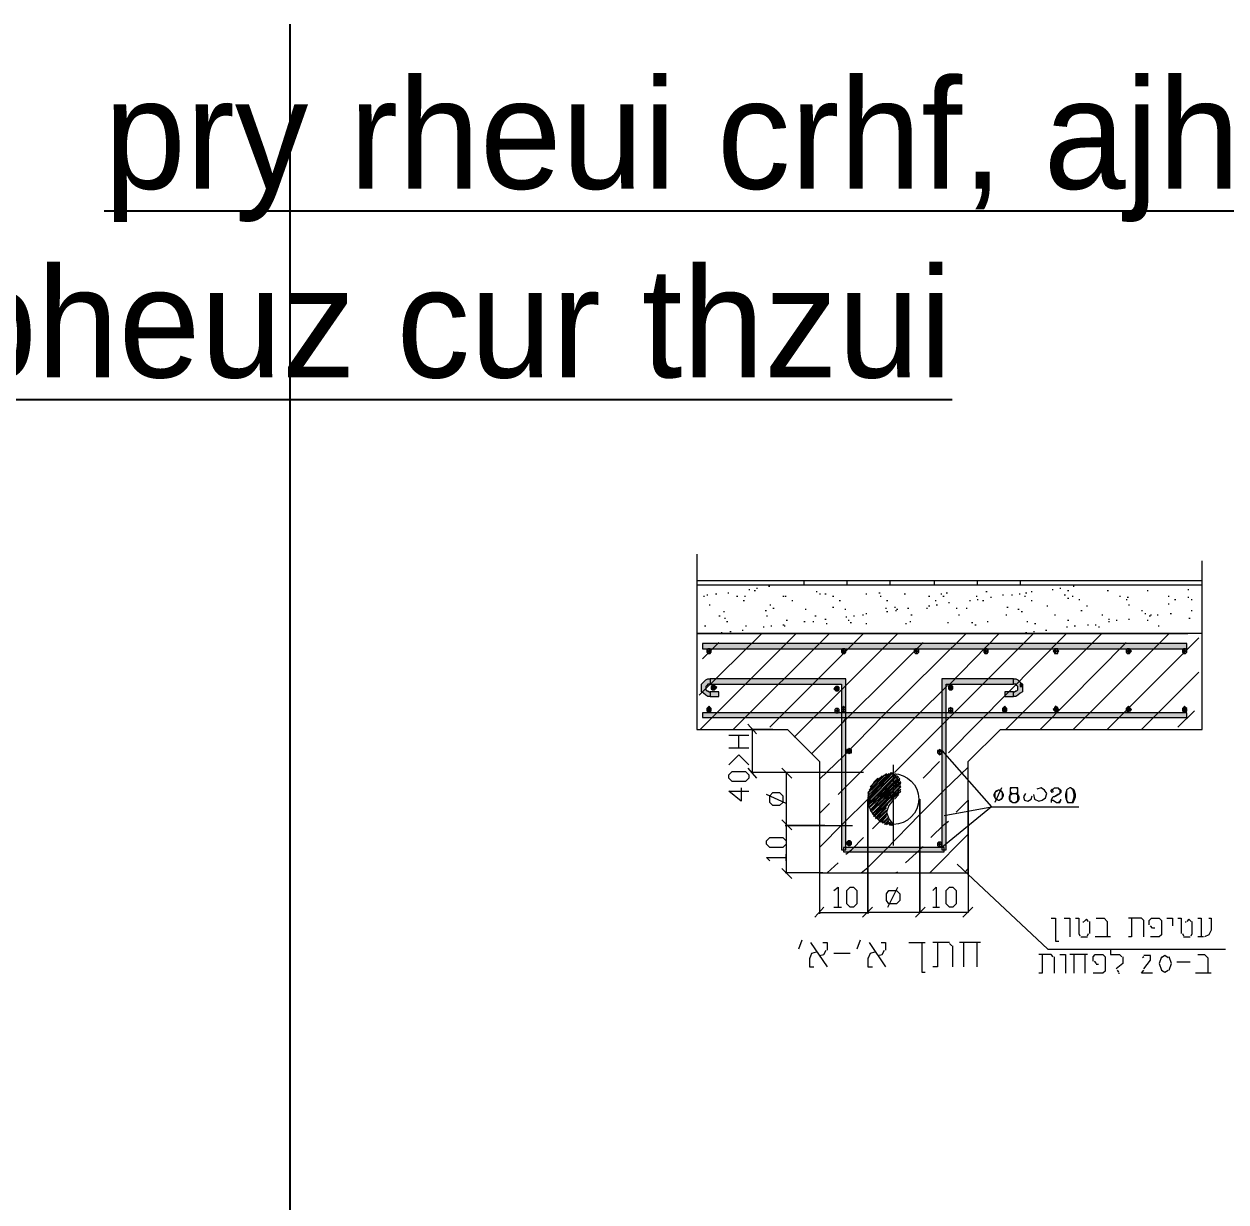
# Model space of a CAD drawing. Header units: centimetres. Extents: x -13594 to 4017, y -3206 to 1780.
# Drawn here: x -6127 to -4783, y 462 to 1780 of the extents above; entities that cross this region are included whole.
import ezdxf

# ---------------------------------------------------------------- set-up
doc = ezdxf.new("R2010")
doc.units = ezdxf.units.CM
doc.styles.add('MIRYM', font='MIRYM', dxfattribs={"height": 25})

msp = doc.modelspace()

# ---------------------------------------------------------------- hatches: boundary and pattern name
at = {"linetype": 'Continuous', "lineweight": 5}
for points in [[(-5368.2, 1087), (-5368.2, 1080.8), (-5362, 1080.8), (-5363.3, 1079.6), (-5363.3, 1077.1), (-5362, 1075.9), (-5359.6, 1075.9), (-5358.3, 1077.1), (-5358.3, 1079.6), (-5359.6, 1080.8), (-5211.5, 1080.8), (-5212.8, 1079.6), (-5212.8, 1077.1), (-5211.5, 1075.9), (-5209.1, 1075.9), (-5207.8, 1077.1), (-5207.8, 1079.6), (-5209.1, 1080.8), (-5130.1, 1080.8), (-5131.4, 1079.6), (-5131.4, 1077.1), (-5130.1, 1075.9), (-5127.7, 1075.9), (-5126.4, 1077.1), (-5126.4, 1079.6), (-5127.7, 1080.8), (-5052.4, 1080.8), (-5053.6, 1079.6), (-5053.6, 1077.1), (-5052.4, 1075.9), (-5049.9, 1075.9), (-5048.7, 1077.1), (-5048.7, 1079.6), (-5049.9, 1080.8), (-4974.7, 1080.8), (-4974.7, 1079.6), (-4975.9, 1078.3), (-4974.7, 1077.1), (-4974.7, 1075.9), (-4971, 1075.9), (-4971, 1077.1), (-4969.7, 1078.3), (-4971, 1079.6), (-4971, 1080.8), (-4893.3, 1080.8), (-4894.5, 1079.6), (-4894.5, 1077.1), (-4893.3, 1075.9), (-4890.8, 1075.9), (-4888.3, 1078.3), (-4890.8, 1080.8), (-4830.3, 1080.8), (-4831.6, 1079.6), (-4831.6, 1077.1), (-4830.3, 1075.9), (-4827.9, 1075.9), (-4826.6, 1077.1), (-4826.6, 1079.6), (-4827.9, 1080.8), (-4826.6, 1080.8), (-4826.6, 1087)], [(-5212.8, 1041.3), (-5212.8, 856.3), (-5207.8, 856.3), (-5207.8, 1047.5), (-5362, 1047.5), (-5364.5, 1046.3), (-5367, 1043.8), (-5369.4, 1041.3), (-5369.4, 1032.7), (-5367, 1031.5), (-5364.5, 1029), (-5362, 1027.8), (-5349.7, 1027.8), (-5349.7, 1032.7), (-5360.8, 1032.7), (-5362, 1033.9), (-5363.3, 1033.9), (-5364.5, 1035.2), (-5364.5, 1038.9), (-5363.3, 1040.1), (-5362, 1041.3)], [(-5352.2, 1037.6), (-5354.6, 1040.1), (-5357.1, 1040.1), (-5358.3, 1038.9), (-5358.3, 1036.4), (-5357.1, 1035.2), (-5354.6, 1035.2)], [(-5215.2, 1035.2), (-5215.2, 1037.6), (-5216.5, 1038.9), (-5218.9, 1038.9), (-5221.4, 1036.4), (-5218.9, 1033.9), (-5216.5, 1033.9)], [(-5015.4, 1038.9), (-5015.4, 1035.2), (-5016.6, 1033.9), (-5017.9, 1033.9), (-5019.1, 1032.7), (-5030.2, 1032.7), (-5030.2, 1027.8), (-5017.9, 1027.8), (-5015.4, 1029), (-5012.9, 1031.5), (-5010.5, 1032.7), (-5010.5, 1041.3), (-5015.4, 1046.3), (-5017.9, 1047.5), (-5100.5, 1047.5), (-5100.5, 967.3), (-5101.7, 967.3), (-5103, 968.5), (-5104.2, 967.3), (-5105.4, 967.3), (-5105.4, 964.8), (-5103, 962.4), (-5101.7, 963.6), (-5100.5, 964.8), (-5100.5, 863.7), (-5101.7, 864.9), (-5104.2, 864.9), (-5105.4, 863.7), (-5105.4, 861.2), (-5104.2, 860), (-5101.7, 860), (-5100.5, 861.2), (-5100.5, 856.3), (-5095.6, 856.3), (-5095.6, 1041.3), (-5017.9, 1041.3), (-5016.6, 1040.1)], [(-5088.2, 1036.4), (-5088.2, 1038.9), (-5089.4, 1040.1), (-5091.9, 1040.1), (-5093.1, 1038.9), (-5093.1, 1036.4), (-5091.9, 1035.2), (-5089.4, 1035.2)], [(-5368.2, 1009.3), (-5368.2, 1004.3), (-4826.6, 1004.3), (-4826.6, 1009.3), (-5089.4, 1009.3), (-5088.2, 1010.5), (-5088.2, 1014.2), (-5089.4, 1014.2), (-5090.6, 1015.4), (-5091.9, 1014.2), (-5093.1, 1014.2), (-5093.1, 1010.5), (-5091.9, 1009.3), (-5216.5, 1009.3), (-5215.2, 1010.5), (-5215.2, 1013), (-5216.5, 1014.2), (-5218.9, 1014.2), (-5220.2, 1013), (-5220.2, 1010.5), (-5218.9, 1009.3)], [(-5358.3, 1011.7), (-5358.3, 1014.2), (-5360.8, 1016.7), (-5363.3, 1014.2), (-5363.3, 1011.7), (-5362, 1010.5), (-5359.6, 1010.5)], [(-5027.7, 1011.7), (-5027.7, 1014.2), (-5030.2, 1016.7), (-5032.7, 1014.2), (-5032.7, 1011.7), (-5031.4, 1010.5), (-5029, 1010.5)], [(-4969.7, 1013), (-4971, 1014.2), (-4971, 1015.4), (-4973.4, 1016.7), (-4974.7, 1015.4), (-4974.7, 1014.2), (-4975.9, 1013), (-4973.4, 1010.5), (-4971, 1011.7)], [(-4888.3, 1013), (-4892, 1016.7), (-4893.3, 1015.4), (-4894.5, 1014.2), (-4894.5, 1011.7), (-4893.3, 1011.7), (-4892, 1010.5), (-4890.8, 1011.7), (-4889.6, 1011.7)], [(-4826.6, 1011.7), (-4826.6, 1014.2), (-4829.1, 1016.7), (-4831.6, 1014.2), (-4831.6, 1011.7), (-4830.3, 1010.5), (-4827.9, 1010.5)], [(-5201.7, 964.8), (-5201.7, 968.5), (-5202.9, 968.5), (-5204.1, 969.8), (-5205.4, 968.5), (-5206.6, 968.5), (-5206.6, 964.8), (-5205.4, 964.8), (-5204.1, 963.6), (-5202.9, 964.8)], [(-5201.7, 862.5), (-5201.7, 864.9), (-5202.9, 866.2), (-5205.4, 866.2), (-5206.6, 864.9), (-5206.6, 862.5), (-5205.4, 861.2), (-5202.9, 861.2)], [(-5210.3, 858.8), (-5210.3, 853.8), (-5098, 853.8), (-5098, 858.8)]]:
    msp.add_hatch(color=7, dxfattribs=at).paths.add_polyline_path(points)

# ---------------------------------------------------------------- linework, layer by layer
msp.add_lwpolyline([(-5829.5, 1779.7), (-5829.5, -3205.5)])
at = {"color": 7, "linetype": 'Continuous', "lineweight": 5}
for points in [[(-5374.4, 1186.9), (-5374.4, 1098.1), (-5374.4, 990.8), (-5273.2, 990.8), (-5237.4, 955), (-5237.4, 830.4), (-5070.9, 830.4), (-5070.9, 915.5)], [(-5070.9, 830.4), (-5070.9, 955), (-5035.1, 990.8), (-4809.4, 990.8), (-4809.4, 1179.5)], [(-5374.4, 1157.3), (-4809.4, 1157.3)], [(-5254.7, 1157.3), (-5254.7, 1152.4)], [(-5206.6, 1157.3), (-5206.6, 1152.4)], [(-5158.5, 1157.3), (-5158.5, 1152.4)], [(-5109.1, 1157.3), (-5109.1, 1152.4)], [(-5061, 1157.3), (-5061, 1152.4)], [(-5012.9, 1157.3), (-5012.9, 1152.4)], [(-5374.4, 1152.4), (-4809.4, 1152.4)], [(-5353.4, 1142.5), (-5352.2, 1142.5)], [(-5339.8, 1143.7), (-5338.6, 1143.7)], [(-5316.4, 1147.4), (-5315.2, 1147.4)], [(-5310.2, 1146.2), (-5309, 1146.2)], [(-5307.8, 1148.7), (-5306.5, 1148.7)], [(-5294.2, 1151.1), (-5293, 1151.1)], [(-5241.1, 1145), (-5239.9, 1145)], [(-5237.4, 1142.5), (-5236.2, 1142.5)], [(-5231.3, 1142.5), (-5230, 1142.5)], [(-5185.6, 1142.5), (-5184.4, 1142.5)], [(-5170.8, 1143.7), (-5169.6, 1143.7)], [(-5142.5, 1142.5), (-5141.2, 1142.5)], [(-5101.7, 1142.5), (-5100.5, 1142.5)], [(-5095.6, 1143.7), (-5094.3, 1143.7)], [(-5051.2, 1145), (-5049.9, 1145)], [(-5014.2, 1142.5), (-5012.9, 1142.5)], [(-5006.8, 1143.7), (-5005.5, 1143.7)], [(-5000.6, 1145), (-4999.4, 1145)], [(-4977.1, 1147.4), (-4975.9, 1147.4)], [(-4968.5, 1148.7), (-4967.3, 1148.7)], [(-4959.9, 1146.2), (-4958.6, 1146.2)], [(-4953.7, 1151.1), (-4952.5, 1151.1)], [(-4915.5, 1146.2), (-4914.2, 1146.2)], [(-4871.1, 1146.2), (-4869.8, 1146.2)], [(-4825.4, 1147.4), (-4824.2, 1147.4)], [(-5367, 1140), (-5365.7, 1140)], [(-5363.3, 1141.3), (-5362, 1141.3)], [(-5360.8, 1130.2), (-5359.6, 1130.2)], [(-5330, 1140), (-5328.7, 1140)], [(-5322.6, 1135.1), (-5321.3, 1135.1)], [(-5321.3, 1140), (-5320.1, 1140)], [(-5293, 1130.2), (-5291.7, 1130.2)], [(-5278.2, 1140), (-5276.9, 1140)], [(-5275.7, 1140), (-5274.5, 1140)], [(-5268.3, 1135.1), (-5267.1, 1135.1)], [(-5222.6, 1140), (-5221.4, 1140)], [(-5215.2, 1135.1), (-5214, 1135.1)], [(-5169.6, 1140), (-5168.4, 1140)], [(-5162.2, 1135.1), (-5161, 1135.1)], [(-5115.3, 1140), (-5114.1, 1140)], [(-5115.3, 1128.9), (-5114.1, 1128.9)], [(-5107.9, 1135.1), (-5106.7, 1135.1)], [(-5106.7, 1130.2), (-5105.4, 1130.2)], [(-5099.3, 1140), (-5098, 1140)], [(-5093.1, 1132.6), (-5091.9, 1132.6)], [(-5069.7, 1135.1), (-5068.4, 1135.1)], [(-5062.3, 1140), (-5061, 1140)], [(-5061, 1136.3), (-5059.8, 1136.3)], [(-5054.9, 1135.1), (-5053.6, 1135.1)], [(-5046.2, 1138.8), (-5045, 1138.8)], [(-5032.7, 1141.3), (-5031.4, 1141.3)], [(-5022.8, 1141.3), (-5021.6, 1141.3)], [(-5008, 1140), (-5006.8, 1140)], [(-5000.6, 1135.1), (-4999.4, 1135.1)], [(-4983.3, 1128.9), (-4982.1, 1128.9)], [(-4963.6, 1141.3), (-4962.3, 1141.3)], [(-4959.9, 1137.6), (-4958.6, 1137.6)], [(-4954.9, 1140), (-4953.7, 1140)], [(-4947.5, 1136.3), (-4946.3, 1136.3)], [(-4938.9, 1128.9), (-4937.7, 1128.9)], [(-4901.9, 1140), (-4900.7, 1140)], [(-4894.5, 1136.3), (-4893.3, 1136.3)], [(-4893.3, 1138.8), (-4892, 1138.8)], [(-4892, 1130.2), (-4890.8, 1130.2)], [(-4847.6, 1140), (-4846.4, 1140)], [(-4847.6, 1131.4), (-4846.4, 1131.4)], [(-4840.2, 1136.3), (-4839, 1136.3)], [(-4825.4, 1138.8), (-4824.2, 1138.8)], [(-4821.7, 1136.3), (-4820.5, 1136.3)], [(-5349.7, 1117.8), (-5348.5, 1117.8)], [(-5344.8, 1122.8), (-5343.5, 1122.8)], [(-5297.9, 1124), (-5296.7, 1124)], [(-5296.7, 1117.8), (-5295.4, 1117.8)], [(-5289.3, 1126.5), (-5288, 1126.5)], [(-5253.5, 1125.2), (-5252.2, 1125.2)], [(-5242.4, 1117.8), (-5241.1, 1117.8)], [(-5222.6, 1127.7), (-5221.4, 1127.7)], [(-5209.1, 1125.2), (-5207.8, 1125.2)], [(-5207.8, 1116.6), (-5206.6, 1116.6)], [(-5199.2, 1117.8), (-5198, 1117.8)], [(-5189.3, 1119.1), (-5188.1, 1119.1)], [(-5185.6, 1120.3), (-5184.4, 1120.3)], [(-5163.4, 1126.5), (-5162.2, 1126.5)], [(-5162.2, 1122.8), (-5161, 1122.8)], [(-5153.6, 1127.7), (-5152.3, 1127.7)], [(-5152.3, 1124), (-5151.1, 1124)], [(-5151.1, 1125.2), (-5149.9, 1125.2)], [(-5138.8, 1126.5), (-5137.5, 1126.5)], [(-5135.1, 1119.1), (-5133.8, 1119.1)], [(-5117.8, 1126.5), (-5116.5, 1126.5)], [(-5084.5, 1126.5), (-5083.2, 1126.5)], [(-5082, 1119.1), (-5080.8, 1119.1)], [(-5073.4, 1126.5), (-5072.1, 1126.5)], [(-5029, 1119.1), (-5027.7, 1119.1)], [(-5027.7, 1127.7), (-5026.5, 1127.7)], [(-5015.4, 1125.2), (-5014.2, 1125.2)], [(-5011.7, 1122.8), (-5010.5, 1122.8)], [(-4974.7, 1119.1), (-4973.4, 1119.1)], [(-4945.1, 1124), (-4943.8, 1124)], [(-4921.6, 1119.1), (-4920.4, 1119.1)], [(-4877.2, 1124), (-4876, 1124)], [(-4873.5, 1120.3), (-4872.3, 1120.3)], [(-4868.6, 1117.8), (-4867.4, 1117.8)], [(-4867.4, 1119.1), (-4866.1, 1119.1)], [(-4859.9, 1119.1), (-4858.7, 1119.1)], [(-4845.1, 1120.3), (-4843.9, 1120.3)], [(-4821.7, 1124), (-4820.5, 1124)], [(-5365.7, 1106.7), (-5364.5, 1106.7)], [(-5343.5, 1115.4), (-5342.3, 1115.4)], [(-5341.1, 1111.6), (-5339.8, 1111.6)], [(-5320.1, 1106.7), (-5318.9, 1106.7)], [(-5300.4, 1105.5), (-5299.1, 1105.5)], [(-5291.7, 1106.7), (-5290.5, 1106.7)], [(-5278.2, 1107.9), (-5276.9, 1107.9)], [(-5276.9, 1106.7), (-5275.7, 1106.7)], [(-5274.5, 1112.9), (-5273.2, 1112.9)], [(-5254.7, 1111.6), (-5253.5, 1111.6)], [(-5244.8, 1111.6), (-5243.6, 1111.6)], [(-5231.3, 1114.1), (-5230, 1114.1)], [(-5230, 1109.2), (-5228.8, 1109.2)], [(-5205.4, 1112.9), (-5204.1, 1112.9)], [(-5202.9, 1110.4), (-5201.7, 1110.4)], [(-5185.6, 1109.2), (-5184.4, 1109.2)], [(-5141.2, 1109.2), (-5140, 1109.2)], [(-5136.3, 1111.6), (-5135.1, 1111.6)], [(-5094.3, 1110.4), (-5093.1, 1110.4)], [(-5067.2, 1110.4), (-5066, 1110.4)], [(-5063.5, 1107.9), (-5062.3, 1107.9)], [(-5049.9, 1111.6), (-5048.7, 1111.6)], [(-5005.5, 1111.6), (-5004.3, 1111.6)], [(-4996.9, 1109.2), (-4995.6, 1109.2)], [(-4961.1, 1105.5), (-4959.9, 1105.5)], [(-4959.9, 1112.9), (-4958.6, 1112.9)], [(-4952.5, 1106.7), (-4951.2, 1106.7)], [(-4937.7, 1107.9), (-4936.4, 1107.9)], [(-4929, 1107.9), (-4927.8, 1107.9)], [(-4925.3, 1105.5), (-4924.1, 1105.5)], [(-4914.2, 1114.1), (-4913, 1114.1)], [(-4914.2, 1111.6), (-4913, 1111.6)], [(-4905.6, 1112.9), (-4904.4, 1112.9)], [(-4892, 1114.1), (-4890.8, 1114.1)], [(-4871.1, 1112.9), (-4869.8, 1112.9)], [(-4858.7, 1106.7), (-4857.5, 1106.7)], [(-4824.2, 1115.4), (-4822.9, 1115.4)], [(-4809.4, 1098.1), (-5374.4, 1098.1), (-4825.4, 1098.1)], [(-5371.9, 1029), (-5301.6, 1098.1)], [(-5370.7, 990.8), (-5263.4, 1098.1)], [(-5347.2, 1099.3), (-5346, 1099.3)], [(-5339.8, 1098.1), (-5338.6, 1098.1)], [(-5337.4, 1100.5), (-5336.1, 1100.5)], [(-5333.7, 990.8), (-5226.3, 1098.1)], [(-5323.8, 1101.8), (-5322.6, 1101.8)], [(-5293, 993.2), (-5188.1, 1098.1)], [(-5265.8, 982.1), (-5149.9, 1098.1)], [(-5237.4, 935.2), (-5210.3, 961.1), (-5165.9, 1006.8), (-5073.4, 1098.1)], [(-5153.6, 942.6), (-5098, 998.2), (-4998.1, 1098.1)], [(-5112.8, 1098.1), (-5111.6, 1098.1)], [(-5093.1, 1040.1), (-5036.4, 1098.1)], [(-5093.1, 964.8), (-4961.1, 1098.1)], [(-5029, 990.8), (-4921.6, 1098.1)], [(-5006.8, 1099.3), (-5005.5, 1099.3)], [(-4998.1, 1100.5), (-4996.9, 1100.5)], [(-4984.5, 1101.8), (-4983.3, 1101.8)], [(-4953.7, 990.8), (-4846.4, 1098.1)], [(-4915.5, 990.8), (-4813.1, 1093.1)], [(-4884.6, 1098.1), (-4883.4, 1098.1)], [(-5368.2, 1069.7), (-5349.7, 1088.2)], [(-5246.1, 963.6), (-5121.5, 1088.2)], [(-4990.7, 990.8), (-4894.5, 1088.2)], [(-4877.2, 990.8), (-4813.1, 1054.9)], [(-5210.3, 924.1), (-5127.7, 1006.8), (-5094.3, 1040.1)], [(-4836.5, 993.2), (-4818, 1011.7)], [(-5307.8, 985.8), (-5317.6, 996.9)], [(-5210.3, 999.4), (-5207.8, 1003.1)], [(-5338.6, 984.6), (-5316.4, 984.6)], [(-5327.5, 969.8), (-5327.5, 984.6)], [(-5289.3, 990.8), (-5313.9, 990.8)], [(-5312.7, 990.8), (-5312.7, 942.6)], [(-5316.4, 969.8), (-5338.6, 969.8)], [(-5338.6, 951.3), (-5327.5, 962.4), (-5316.4, 951.3)], [(-5121.5, 936.5), (-5103, 955)], [(-5100.5, 967.3), (-5045, 904.4), (-4947.5, 904.4)], [(-5317.6, 947.6), (-5307.8, 936.5)], [(-5188.1, 942.6), (-5313.9, 942.6)], [(-5268.3, 936.5), (-5279.4, 947.6)], [(-5200.4, 942.6), (-5275.7, 942.6)], [(-5274.5, 942.6), (-5274.5, 883.4), (-5274.5, 830.4)], [(-5190.6, 830.4), (-5183.2, 836.5), (-5163.4, 856.3), (-5125.2, 895.8), (-5098, 922.9), (-5070.9, 948.8)], [(-5183.2, 916.7), (-5157.3, 942.6)], [(-5183.2, 914.3), (-5156, 942.6)], [(-5183.2, 913), (-5154.8, 942.6)], [(-5183.2, 920.4), (-5162.2, 941.4)], [(-5183.2, 919.2), (-5159.7, 941.4)], [(-5183.2, 910.6), (-5181.9, 913), (-5154.8, 940.2), (-5152.3, 941.4), (-5154.8, 938.9), (-5180.7, 913), (-5183.2, 909.3)], [(-5154.8, 951.3), (-5154.8, 861.2)], [(-5154.8, 914.3), (-5149.9, 920.4), (-5147.4, 927.8), (-5149.9, 935.2), (-5154.8, 941.4)], [(-5183.2, 908.1), (-5178.2, 913), (-5154.8, 936.5), (-5151.1, 940.2)], [(-5183.2, 906.9), (-5177, 913), (-5154.8, 935.2), (-5149.9, 938.9), (-5154.8, 934), (-5174.5, 913), (-5183.2, 905.6)], [(-5181.9, 922.9), (-5164.7, 940.2)], [(-5181.9, 904.4), (-5173.3, 913), (-5154.8, 931.5), (-5148.6, 937.7)], [(-5181.9, 903.2), (-5170.8, 913), (-5154.8, 930.3), (-5147.4, 936.5)], [(-5180.7, 926.6), (-5167.1, 938.9)], [(-5147.4, 934), (-5154.8, 926.6), (-5168.4, 913), (-5180.7, 900.7), (-5169.6, 913), (-5154.8, 929.1), (-5147.4, 935.2)], [(-5180.7, 899.5), (-5165.9, 913), (-5154.8, 925.4), (-5146.2, 932.8)], [(-5179.5, 898.2), (-5164.7, 913), (-5154.8, 922.9), (-5146.2, 931.5)], [(-5178.2, 897), (-5162.2, 913), (-5154.8, 921.7), (-5146.2, 930.3)], [(-5178.2, 895.8), (-5161, 913), (-5154.8, 919.2), (-5146.2, 927.8)], [(-5177, 931.5), (-5172.1, 936.5)], [(-5325, 925.4), (-5325, 910.6), (-5338.6, 921.7), (-5316.4, 921.7)], [(-5274.5, 908.1), (-5296.7, 918)], [(-5216.5, 918), (-5210.3, 924.1)], [(-5177, 894.5), (-5159.7, 913), (-5154.8, 918), (-5146.2, 926.6)], [(-5177, 893.3), (-5157.3, 913), (-5154.8, 916.7), (-5146.2, 924.1)], [(-5175.8, 893.3), (-5156, 913), (-5154.8, 914.3), (-5146.2, 921.7)], [(-5153.6, 913), (-5148.6, 918)], [(-5037.6, 922.9), (-5040.1, 921.7), (-5041.3, 920.4), (-5042.5, 918), (-5042.5, 916.7), (-5041.3, 914.3), (-5040.1, 913), (-5037.6, 911.8), (-5036.4, 911.8), (-5033.9, 913), (-5032.7, 914.3), (-5031.4, 916.7), (-5031.4, 918), (-5032.7, 920.4), (-5033.9, 921.7), (-5036.4, 922.9), (-5037.6, 922.9), (-5038.8, 921.7), (-5041.3, 920.4), (-5041.3, 918), (-5041.3, 916.7), (-5041.3, 914.3), (-5038.8, 913), (-5037.6, 911.8)], [(-5033.9, 925.4), (-5041.3, 909.3)], [(-5036.4, 911.8), (-5035.1, 913), (-5032.7, 914.3), (-5032.7, 916.7), (-5032.7, 918), (-5032.7, 920.4), (-5035.1, 921.7), (-5036.4, 922.9)], [(-5021.6, 909.3), (-5022.8, 910.6), (-5024, 910.6), (-5024, 913), (-5024, 915.5), (-5024, 918), (-5022.8, 918), (-5021.6, 919.2), (-5024, 918), (-5025.3, 915.5), (-5025.3, 913), (-5024, 910.6), (-5021.6, 909.3), (-5017.9, 909.3), (-5015.4, 910.6), (-5014.2, 913), (-5014.2, 915.5), (-5015.4, 918), (-5017.9, 919.2), (-5016.6, 919.2), (-5015.4, 921.7), (-5015.4, 924.1), (-5016.6, 925.4), (-5017.9, 925.4)], [(-5021.6, 925.4), (-5024, 925.4), (-5024, 924.1), (-5024, 921.7), (-5024, 919.2), (-5021.6, 919.2), (-5017.9, 919.2), (-5015.4, 919.2), (-5015.4, 921.7), (-5015.4, 924.1), (-5015.4, 925.4), (-5017.9, 925.4), (-5021.6, 925.4), (-5022.8, 925.4), (-5024, 924.1), (-5024, 921.7), (-5022.8, 919.2), (-5021.6, 919.2)], [(-5017.9, 909.3), (-5016.6, 910.6), (-5015.4, 910.6), (-5015.4, 913), (-5015.4, 915.5), (-5015.4, 918), (-5016.6, 918), (-5017.9, 919.2)], [(-5006.8, 919.2), (-5009.2, 915.5), (-5008, 911.8), (-5004.3, 910.6), (-5000.6, 913), (-4999.4, 916.7)], [(-4998.1, 918), (-4996.9, 913), (-4991.9, 910.6), (-4988.2, 911.8), (-4984.5, 914.3), (-4983.3, 919.2), (-4985.8, 922.9), (-4989.5, 925.4), (-4994.4, 924.1)], [(-4977.1, 922.9), (-4975.9, 921.7), (-4977.1, 920.4), (-4978.4, 921.7), (-4978.4, 922.9), (-4977.1, 924.1), (-4975.9, 924.1), (-4974.7, 925.4), (-4971, 925.4), (-4968.5, 924.1), (-4967.3, 922.9), (-4967.3, 920.4), (-4968.5, 919.2), (-4969.7, 918), (-4974.7, 915.5), (-4975.9, 915.5), (-4977.1, 914.3), (-4978.4, 911.8), (-4978.4, 909.3)], [(-4971, 925.4), (-4969.7, 924.1), (-4968.5, 924.1), (-4968.5, 922.9), (-4968.5, 920.4), (-4968.5, 919.2), (-4971, 918), (-4974.7, 915.5)], [(-4957.4, 925.4), (-4959.9, 924.1), (-4961.1, 922.9), (-4962.3, 918), (-4962.3, 915.5), (-4961.1, 911.8), (-4959.9, 909.3), (-4957.4, 909.3), (-4956.2, 909.3), (-4953.7, 909.3), (-4952.5, 911.8), (-4951.2, 915.5), (-4951.2, 918), (-4952.5, 922.9), (-4953.7, 924.1), (-4956.2, 925.4), (-4957.4, 925.4), (-4959.9, 924.1), (-4961.1, 922.9), (-4961.1, 918), (-4961.1, 915.5), (-4961.1, 911.8), (-4959.9, 910.6), (-4959.9, 909.3), (-4957.4, 909.3)], [(-4956.2, 909.3), (-4954.9, 909.3), (-4953.7, 910.6), (-4953.7, 911.8), (-4952.5, 915.5), (-4952.5, 918), (-4953.7, 922.9), (-4953.7, 924.1), (-4954.9, 924.1), (-4956.2, 925.4)], [(-5237.4, 858.8), (-5210.3, 885.9), (-5183.2, 913), (-5181.9, 913)], [(-5237.4, 786), (-5183.2, 786), (-5183.2, 911.8), (-5183.2, 784.7)], [(-5237.4, 911.8), (-5237.4, 784.7)], [(-5237.4, 897), (-5226.3, 908.1)], [(-5183.2, 913), (-5183.2, 789.7)], [(-5084.5, 898.2), (-5070.9, 911.8), (-5070.9, 786), (-5125.2, 786), (-5125.2, 911.8), (-5125.2, 786), (-5183.2, 786)], [(-5174.5, 892.1), (-5161, 906.9)], [(-5174.5, 890.8), (-5162.2, 903.2)], [(-5173.3, 890.8), (-5162.2, 900.7)], [(-5154.8, 911.8), (-5159.7, 905.6), (-5162.2, 898.2), (-5159.7, 890.8), (-5154.8, 884.7)], [(-5125.2, 913), (-5125.2, 795.8)], [(-5098, 894.5), (-5045, 904.4), (-5100.5, 858.8)], [(-4978.4, 910.6), (-4977.1, 911.8), (-4975.9, 911.8), (-4972.2, 909.3), (-4969.7, 909.3), (-4968.5, 910.6), (-4967.3, 911.8)], [(-4975.9, 911.8), (-4972.2, 909.3), (-4968.5, 909.3), (-4967.3, 911.8), (-4967.3, 913)], [(-5178.2, 879.7), (-5169.6, 888.4)], [(-5172.1, 889.6), (-5162.2, 899.5)], [(-5170.8, 888.4), (-5162.2, 897)], [(-5169.6, 888.4), (-5162.2, 895.8)], [(-5169.6, 887.1), (-5162.2, 894.5)], [(-5168.4, 887.1), (-5162.2, 893.3)], [(-5167.1, 885.9), (-5161, 892.1)], [(-5165.9, 885.9), (-5161, 890.8)], [(-5164.7, 884.7), (-5159.7, 889.6)], [(-5163.4, 884.7), (-5159.7, 888.4)], [(-5162.2, 884.7), (-5158.5, 887.1)], [(-5159.7, 884.7), (-5157.3, 887.1)], [(-5112.8, 869.9), (-5098, 884.7), (-5093.1, 888.4)], [(-5231.3, 883.4), (-5275.7, 883.4), (-5200.4, 883.4)], [(-5158.5, 883.4), (-5157.3, 885.9)], [(-5157.3, 883.4), (-5156, 884.7)], [(-5156, 883.4), (-5154.8, 884.7)], [(-5114.1, 830.4), (-5070.9, 873.6)], [(-5207.8, 851.3), (-5201.7, 856.3), (-5188.1, 869.9)], [(-5293, 843.9), (-5296.7, 847.6), (-5274.5, 847.6)], [(-5274.5, 843.9), (-5274.5, 851.3)], [(-5141.2, 841.5), (-5125.2, 856.3), (-5125.2, 857.5), (-5121.5, 860)], [(-5279.4, 835.3), (-5268.3, 824.2)], [(-5228.8, 830.4), (-5216.5, 841.5)], [(-5083.2, 840.2), (-4982.1, 745.3), (-4783.5, 745.3)], [(-5074.6, 831.6), (-5070.9, 835.3)], [(-5233.7, 830.4), (-5275.7, 830.4)], [(-5152.3, 830.4), (-5149.9, 831.6)], [(-5221.4, 810.6), (-5216.5, 814.3), (-5216.5, 792.1)], [(-5161, 792.1), (-5149.9, 814.3)], [(-5110.4, 810.6), (-5106.7, 814.3), (-5106.7, 792.1)], [(-5232.5, 792.1), (-5242.4, 781)], [(-5221.4, 792.1), (-5212.8, 792.1)], [(-5110.4, 792.1), (-5103, 792.1)], [(-5077.1, 781), (-5066, 792.1)], [(-4978.4, 779.8), (-4973.4, 779.8), (-4973.4, 753.9), (-4969.7, 753.9)], [(-4963.6, 779.8), (-4957.4, 779.8), (-4957.4, 758.8)], [(-4951.2, 779.8), (-4947.5, 779.8), (-4947.5, 762.5), (-4946.3, 760.1)], [(-4927.8, 779.8), (-4919.2, 779.8), (-4915.5, 776.1), (-4915.5, 758.8)], [(-4888.3, 779.8), (-4888.3, 758.8), (-4892, 758.8)], [(-4874.8, 758.8), (-4874.8, 777.3), (-4877.2, 779.8), (-4892, 779.8)], [(-4868.6, 772.4), (-4868.6, 777.3), (-4866.1, 779.8), (-4857.5, 779.8), (-4855, 777.3), (-4855, 761.3), (-4857.5, 758.8), (-4867.4, 758.8)], [(-4848.8, 779.8), (-4842.7, 779.8), (-4842.7, 771.2)], [(-4836.5, 779.8), (-4832.8, 779.8), (-4832.8, 762.5)], [(-4814.3, 779.8), (-4810.6, 779.8), (-4810.6, 758.8)], [(-4802, 779.8), (-4799.5, 779.8), (-4799.5, 766.2), (-4802, 761.3), (-4806.9, 758.8)], [(-4942.6, 776.1), (-4942.6, 774.9)], [(-4936.4, 776.1), (-4938.9, 778.6), (-4941.4, 776.1)], [(-4935.2, 762.5), (-4935.2, 776.1)], [(-4862.4, 768.7), (-4864.9, 768.7), (-4867.4, 771.2)], [(-4827.9, 776.1), (-4827.9, 774.9)], [(-4821.7, 776.1), (-4824.2, 778.6), (-4826.6, 776.1)], [(-4821.7, 760.1), (-4820.5, 762.5), (-4820.5, 776.1)], [(-5257.2, 755.1), (-5260.9, 745.3)], [(-5247.3, 752.7), (-5228.8, 725.5)], [(-5233.7, 752.7), (-5228.8, 752.7), (-5228.8, 744)], [(-5191.8, 755.1), (-5195.5, 745.3)], [(-5181.9, 752.7), (-5163.4, 725.5)], [(-5168.4, 752.7), (-5163.4, 752.7), (-5163.4, 744)], [(-5137.5, 752.7), (-5119, 752.7)], [(-5122.7, 752.7), (-5122.7, 719.3), (-5119, 719.3)], [(-5105.4, 752.7), (-5105.4, 725.5), (-5110.4, 725.5)], [(-5091.9, 752.7), (-5110.4, 752.7)], [(-5057.3, 752.7), (-5080.8, 752.7)], [(-5075.8, 725.5), (-5075.8, 752.7)], [(-5061, 725.5), (-5061, 752.7)], [(-4945.1, 758.8), (-4937.7, 758.8)], [(-4937.7, 760.1), (-4936.4, 762.5)], [(-4911.8, 758.8), (-4929, 758.8)], [(-4831.6, 762.5), (-4830.3, 760.1)], [(-4830.3, 758.8), (-4822.9, 758.8)], [(-4808.1, 758.8), (-4814.3, 758.8)], [(-5241.1, 741.6), (-5246.1, 740.3), (-5248.5, 734.2)], [(-5237.4, 737.9), (-5232.5, 739.1), (-5230, 744)], [(-5202.9, 740.3), (-5221.4, 740.3)], [(-5175.8, 741.6), (-5180.7, 740.3), (-5183.2, 734.2)], [(-5172.1, 737.9), (-5167.1, 739.1), (-5164.7, 744)], [(-5089.4, 749), (-5091.9, 751.4)], [(-5088.2, 725.5), (-5088.2, 749)], [(-4911.8, 744), (-4911.8, 739.1), (-4901.9, 739.1), (-4899.4, 736.6)], [(-5248.5, 735.4), (-5248.5, 725.5), (-5243.6, 725.5)], [(-5183.2, 735.4), (-5183.2, 725.5), (-5178.2, 725.5)], [(-4988.2, 739.1), (-4988.2, 718.1), (-4991.9, 718.1)], [(-4975.9, 736.6), (-4978.4, 739.1), (-4991.9, 739.1)], [(-4974.7, 718.1), (-4974.7, 736.6)], [(-4968.5, 739.1), (-4962.3, 739.1), (-4962.3, 718.1)], [(-4937.7, 739.1), (-4957.4, 739.1)], [(-4952.5, 718.1), (-4952.5, 739.1)], [(-4940.1, 718.1), (-4940.1, 739.1)], [(-4931.5, 731.7), (-4931.5, 736.6), (-4929, 739.1), (-4920.4, 739.1), (-4917.9, 736.6), (-4917.9, 720.6), (-4920.4, 718.1), (-4931.5, 718.1)], [(-4930.3, 731.7), (-4927.8, 729.2)], [(-4925.3, 728), (-4927.8, 728)], [(-4898.2, 736.6), (-4898.2, 729.2), (-4905.6, 723)], [(-4874.8, 736.6), (-4876, 735.4)], [(-4874.8, 723), (-4867.4, 732.9), (-4867.4, 737.9), (-4874.8, 737.9)], [(-4855, 736.6), (-4857.5, 729.2), (-4855, 721.8), (-4851.3, 719.3), (-4847.6, 721.8)], [(-4847.6, 735.4), (-4851.3, 737.9), (-4855, 735.4)], [(-4846.4, 721.8), (-4843.9, 729.2), (-4846.4, 736.6)], [(-4822.9, 730.5), (-4837.7, 730.5)], [(-4814.3, 739.1), (-4806.9, 739.1), (-4803.2, 735.4), (-4803.2, 718.1)], [(-4904.4, 721.8), (-4903.1, 719.3)], [(-4903.1, 718.1), (-4901.9, 718.1)], [(-4864.9, 718.1), (-4877.2, 718.1), (-4874.8, 721.8)], [(-4799.5, 718.1), (-4816.8, 718.1)]]:
    msp.add_lwpolyline(points, dxfattribs=at)
for points in [[(-5368.2, 1087), (-5368.2, 1080.8), (-4826.6, 1080.8), (-4826.6, 1087)], [(-5360.8, 1080.8), (-5362, 1080.8), (-5363.3, 1079.6), (-5363.3, 1078.3), (-5360.8, 1078.3)], [(-5363.3, 1078.3), (-5363.3, 1077.1), (-5362, 1075.9), (-5360.8, 1075.9), (-5360.8, 1078.3)], [(-5358.3, 1078.3), (-5358.3, 1079.6), (-5359.6, 1080.8), (-5360.8, 1080.8), (-5360.8, 1078.3)], [(-5360.8, 1075.9), (-5359.6, 1075.9), (-5358.3, 1077.1), (-5358.3, 1078.3), (-5360.8, 1078.3)], [(-5210.3, 1080.8), (-5211.5, 1080.8), (-5212.8, 1079.6), (-5212.8, 1078.3), (-5210.3, 1078.3)], [(-5212.8, 1078.3), (-5212.8, 1077.1), (-5211.5, 1075.9), (-5210.3, 1075.9), (-5210.3, 1078.3)], [(-5207.8, 1078.3), (-5207.8, 1079.6), (-5209.1, 1080.8), (-5210.3, 1080.8), (-5210.3, 1078.3)], [(-5210.3, 1075.9), (-5209.1, 1075.9), (-5207.8, 1077.1), (-5207.8, 1078.3), (-5210.3, 1078.3)], [(-5128.9, 1080.8), (-5130.1, 1080.8), (-5131.4, 1079.6), (-5131.4, 1078.3), (-5128.9, 1078.3)], [(-5131.4, 1078.3), (-5131.4, 1077.1), (-5130.1, 1075.9), (-5128.9, 1075.9), (-5128.9, 1078.3)], [(-5126.4, 1078.3), (-5126.4, 1079.6), (-5127.7, 1080.8), (-5128.9, 1080.8), (-5128.9, 1078.3)], [(-5128.9, 1075.9), (-5127.7, 1075.9), (-5126.4, 1077.1), (-5126.4, 1078.3), (-5128.9, 1078.3)], [(-5051.2, 1080.8), (-5052.4, 1080.8), (-5053.6, 1079.6), (-5053.6, 1078.3), (-5051.2, 1078.3)], [(-5053.6, 1078.3), (-5053.6, 1077.1), (-5052.4, 1075.9), (-5051.2, 1075.9), (-5051.2, 1078.3)], [(-5048.7, 1078.3), (-5048.7, 1079.6), (-5049.9, 1080.8), (-5051.2, 1080.8), (-5051.2, 1078.3)], [(-5051.2, 1075.9), (-5049.9, 1075.9), (-5048.7, 1077.1), (-5048.7, 1078.3), (-5051.2, 1078.3)], [(-4973.4, 1080.8), (-4974.7, 1080.8), (-4974.7, 1079.6), (-4975.9, 1078.3), (-4973.4, 1078.3)], [(-4975.9, 1078.3), (-4974.7, 1077.1), (-4974.7, 1075.9), (-4973.4, 1075.9), (-4973.4, 1078.3)], [(-4969.7, 1078.3), (-4971, 1079.6), (-4971, 1080.8), (-4973.4, 1080.8), (-4973.4, 1078.3)], [(-4973.4, 1075.9), (-4971, 1075.9), (-4971, 1077.1), (-4969.7, 1078.3), (-4973.4, 1078.3)], [(-4892, 1080.8), (-4893.3, 1080.8), (-4894.5, 1079.6), (-4894.5, 1078.3), (-4892, 1078.3)], [(-4894.5, 1078.3), (-4894.5, 1077.1), (-4893.3, 1075.9), (-4892, 1075.9), (-4892, 1078.3)], [(-4888.3, 1078.3), (-4889.6, 1079.6), (-4890.8, 1080.8), (-4892, 1080.8), (-4892, 1078.3)], [(-4892, 1075.9), (-4890.8, 1075.9), (-4889.6, 1077.1), (-4888.3, 1078.3), (-4892, 1078.3)], [(-4829.1, 1080.8), (-4830.3, 1080.8), (-4831.6, 1079.6), (-4831.6, 1078.3), (-4829.1, 1078.3)], [(-4831.6, 1078.3), (-4831.6, 1077.1), (-4830.3, 1075.9), (-4829.1, 1075.9), (-4829.1, 1078.3)], [(-4826.6, 1078.3), (-4826.6, 1079.6), (-4827.9, 1080.8), (-4829.1, 1080.8), (-4829.1, 1078.3)], [(-4829.1, 1075.9), (-4827.9, 1075.9), (-4826.6, 1077.1), (-4826.6, 1078.3), (-4829.1, 1078.3)], [(-5359.6, 1047.5), (-5359.6, 1041.3), (-5360.8, 1041.3), (-5362, 1041.3), (-5363.3, 1040.1), (-5364.5, 1038.9), (-5364.5, 1037.6), (-5364.5, 1036.4), (-5364.5, 1035.2), (-5363.3, 1033.9), (-5362, 1033.9), (-5360.8, 1032.7), (-5359.6, 1032.7), (-5359.6, 1027.8), (-5362, 1027.8), (-5364.5, 1029), (-5367, 1031.5), (-5369.4, 1032.7), (-5369.4, 1036.4), (-5369.4, 1038.9), (-5369.4, 1041.3), (-5367, 1043.8), (-5364.5, 1046.3), (-5362, 1047.5)], [(-5212.8, 856.3), (-5207.8, 856.3), (-5207.8, 1047.5), (-5359.6, 1047.5), (-5359.6, 1041.3), (-5212.8, 1041.3)], [(-5355.9, 1040.1), (-5357.1, 1040.1), (-5358.3, 1038.9), (-5358.3, 1037.6), (-5355.9, 1037.6)], [(-5358.3, 1037.6), (-5358.3, 1036.4), (-5357.1, 1035.2), (-5355.9, 1035.2), (-5355.9, 1037.6)], [(-5352.2, 1037.6), (-5353.4, 1038.9), (-5354.6, 1040.1), (-5355.9, 1040.1), (-5355.9, 1037.6)], [(-5355.9, 1035.2), (-5354.6, 1035.2), (-5353.4, 1036.4), (-5352.2, 1037.6), (-5355.9, 1037.6)], [(-5217.7, 1038.9), (-5218.9, 1038.9), (-5220.2, 1037.6), (-5221.4, 1036.4), (-5217.7, 1036.4)], [(-5221.4, 1036.4), (-5220.2, 1035.2), (-5218.9, 1033.9), (-5217.7, 1033.9), (-5217.7, 1036.4)], [(-5215.2, 1036.4), (-5215.2, 1037.6), (-5216.5, 1038.9), (-5217.7, 1038.9), (-5217.7, 1036.4)], [(-5217.7, 1033.9), (-5216.5, 1033.9), (-5215.2, 1035.2), (-5215.2, 1036.4), (-5217.7, 1036.4)], [(-5100.5, 856.3), (-5095.6, 856.3), (-5095.6, 1041.3), (-5020.3, 1041.3), (-5020.3, 1047.5), (-5100.5, 1047.5)], [(-5090.6, 1040.1), (-5091.9, 1040.1), (-5093.1, 1038.9), (-5093.1, 1037.6), (-5090.6, 1037.6)], [(-5093.1, 1037.6), (-5093.1, 1036.4), (-5091.9, 1035.2), (-5090.6, 1035.2), (-5090.6, 1037.6)], [(-5088.2, 1037.6), (-5088.2, 1038.9), (-5089.4, 1040.1), (-5090.6, 1040.1), (-5090.6, 1037.6)], [(-5090.6, 1035.2), (-5089.4, 1035.2), (-5088.2, 1036.4), (-5088.2, 1037.6), (-5090.6, 1037.6)], [(-5020.3, 1027.8), (-5020.3, 1032.7), (-5019.1, 1032.7), (-5017.9, 1033.9), (-5016.6, 1033.9), (-5015.4, 1035.2), (-5015.4, 1036.4), (-5015.4, 1037.6), (-5015.4, 1038.9), (-5016.6, 1040.1), (-5017.9, 1041.3), (-5019.1, 1041.3), (-5020.3, 1041.3), (-5020.3, 1047.5), (-5017.9, 1047.5), (-5015.4, 1046.3), (-5012.9, 1043.8), (-5010.5, 1041.3), (-5010.5, 1038.9), (-5010.5, 1036.4), (-5010.5, 1032.7), (-5012.9, 1031.5), (-5015.4, 1029), (-5017.9, 1027.8)], [(-5010.5, 1040.1), (-5010.5, 1041.3), (-5011.7, 1041.3), (-5012.9, 1041.3), (-5011.7, 1040.1)], [(-5012.9, 1041.3), (-5012.9, 1040.1), (-5012.9, 1038.9), (-5011.7, 1038.9), (-5011.7, 1040.1)], [(-5011.7, 1038.9), (-5010.5, 1038.9), (-5010.5, 1040.1), (-5011.7, 1040.1)], [(-5359.6, 1032.7), (-5359.6, 1027.8), (-5349.7, 1027.8), (-5349.7, 1032.7)], [(-5020.3, 1027.8), (-5020.3, 1032.7), (-5030.2, 1032.7), (-5030.2, 1027.8)], [(-5368.2, 1009.3), (-5368.2, 1004.3), (-4826.6, 1004.3), (-4826.6, 1009.3)], [(-5360.8, 1016.7), (-5362, 1015.4), (-5363.3, 1014.2), (-5363.3, 1013), (-5360.8, 1013)], [(-5363.3, 1013), (-5363.3, 1011.7), (-5362, 1010.5), (-5360.8, 1010.5), (-5360.8, 1013)], [(-5358.3, 1013), (-5358.3, 1014.2), (-5359.6, 1015.4), (-5360.8, 1016.7), (-5360.8, 1013)], [(-5360.8, 1010.5), (-5359.6, 1010.5), (-5358.3, 1011.7), (-5358.3, 1013), (-5360.8, 1013)], [(-5217.7, 1014.2), (-5218.9, 1014.2), (-5220.2, 1013), (-5220.2, 1011.7), (-5217.7, 1011.7)], [(-5220.2, 1011.7), (-5220.2, 1010.5), (-5218.9, 1009.3), (-5217.7, 1009.3), (-5217.7, 1011.7)], [(-5215.2, 1011.7), (-5215.2, 1013), (-5216.5, 1014.2), (-5217.7, 1014.2), (-5217.7, 1011.7)], [(-5217.7, 1009.3), (-5216.5, 1009.3), (-5215.2, 1010.5), (-5215.2, 1011.7), (-5217.7, 1011.7)], [(-5210.3, 1016.7), (-5211.5, 1015.4), (-5212.8, 1014.2), (-5212.8, 1013), (-5210.3, 1013)], [(-5212.8, 1013), (-5212.8, 1011.7), (-5211.5, 1010.5), (-5210.3, 1010.5), (-5210.3, 1013)], [(-5207.8, 1013), (-5207.8, 1014.2), (-5209.1, 1015.4), (-5210.3, 1016.7), (-5210.3, 1013)], [(-5210.3, 1010.5), (-5209.1, 1010.5), (-5207.8, 1011.7), (-5207.8, 1013), (-5210.3, 1013)], [(-5090.6, 1015.4), (-5091.9, 1014.2), (-5093.1, 1014.2), (-5093.1, 1011.7), (-5090.6, 1011.7)], [(-5093.1, 1011.7), (-5093.1, 1010.5), (-5091.9, 1009.3), (-5090.6, 1009.3), (-5090.6, 1011.7)], [(-5088.2, 1011.7), (-5088.2, 1014.2), (-5089.4, 1014.2), (-5090.6, 1015.4), (-5090.6, 1011.7)], [(-5090.6, 1009.3), (-5089.4, 1009.3), (-5088.2, 1010.5), (-5088.2, 1011.7), (-5090.6, 1011.7)], [(-5030.2, 1016.7), (-5031.4, 1015.4), (-5032.7, 1014.2), (-5032.7, 1013), (-5030.2, 1013)], [(-5032.7, 1013), (-5032.7, 1011.7), (-5031.4, 1010.5), (-5030.2, 1010.5), (-5030.2, 1013)], [(-5027.7, 1013), (-5027.7, 1014.2), (-5029, 1015.4), (-5030.2, 1016.7), (-5030.2, 1013)], [(-5030.2, 1010.5), (-5029, 1010.5), (-5027.7, 1011.7), (-5027.7, 1013), (-5030.2, 1013)], [(-4973.4, 1016.7), (-4974.7, 1015.4), (-4974.7, 1014.2), (-4975.9, 1013), (-4973.4, 1013)], [(-4975.9, 1013), (-4974.7, 1011.7), (-4973.4, 1010.5), (-4973.4, 1013)], [(-4974.7, 1011.7), (-4973.4, 1013), (-4974.7, 1011.7)], [(-4969.7, 1013), (-4971, 1014.2), (-4971, 1015.4), (-4973.4, 1016.7), (-4973.4, 1013)], [(-4971, 1011.7), (-4973.4, 1013), (-4971, 1011.7)], [(-4973.4, 1010.5), (-4971, 1011.7), (-4969.7, 1013), (-4973.4, 1013)], [(-4892, 1016.7), (-4893.3, 1015.4), (-4894.5, 1014.2), (-4894.5, 1013), (-4892, 1013)], [(-4894.5, 1013), (-4894.5, 1011.7), (-4893.3, 1011.7), (-4892, 1010.5), (-4892, 1013)], [(-4888.3, 1013), (-4889.6, 1014.2), (-4890.8, 1015.4), (-4892, 1016.7), (-4892, 1013)], [(-4892, 1010.5), (-4890.8, 1011.7), (-4889.6, 1011.7), (-4888.3, 1013), (-4892, 1013)], [(-4829.1, 1016.7), (-4830.3, 1015.4), (-4831.6, 1014.2), (-4831.6, 1013), (-4829.1, 1013)], [(-4831.6, 1013), (-4831.6, 1011.7), (-4830.3, 1010.5), (-4829.1, 1010.5), (-4829.1, 1013)], [(-4826.6, 1013), (-4826.6, 1014.2), (-4827.9, 1015.4), (-4829.1, 1016.7), (-4829.1, 1013)], [(-4829.1, 1010.5), (-4827.9, 1010.5), (-4826.6, 1011.7), (-4826.6, 1013), (-4829.1, 1013)], [(-5204.1, 969.8), (-5205.4, 968.5), (-5206.6, 968.5), (-5206.6, 967.3), (-5204.1, 967.3)], [(-5201.7, 967.3), (-5201.7, 968.5), (-5202.9, 968.5), (-5204.1, 969.8), (-5204.1, 967.3)], [(-5103, 968.5), (-5104.2, 967.3), (-5105.4, 967.3), (-5105.4, 966.1), (-5103, 966.1)], [(-5100.5, 966.1), (-5100.5, 967.3), (-5101.7, 967.3), (-5103, 968.5), (-5103, 966.1)], [(-5206.6, 967.3), (-5206.6, 964.8), (-5205.4, 964.8), (-5204.1, 963.6), (-5204.1, 967.3)], [(-5204.1, 963.6), (-5202.9, 964.8), (-5201.7, 964.8), (-5201.7, 967.3), (-5204.1, 967.3)], [(-5105.4, 966.1), (-5105.4, 964.8), (-5104.2, 963.6), (-5103, 962.4), (-5103, 966.1)], [(-5103, 962.4), (-5101.7, 963.6), (-5100.5, 964.8), (-5100.5, 966.1), (-5103, 966.1)], [(-5316.4, 936.5), (-5320.1, 932.8), (-5334.9, 932.8), (-5338.6, 936.5), (-5338.6, 940.2), (-5334.9, 943.9), (-5320.1, 943.9), (-5316.4, 940.2)], [(-5278.2, 909.3), (-5281.9, 905.6), (-5289.3, 905.6), (-5293, 909.3), (-5293, 916.7), (-5289.3, 920.4), (-5281.9, 920.4), (-5278.2, 916.7)], [(-5268.3, 878.5), (-5279.4, 889.6)], [(-5274.5, 862.5), (-5278.2, 858.8), (-5293, 858.8), (-5296.7, 862.5), (-5296.7, 866.2), (-5293, 869.9), (-5278.2, 869.9), (-5274.5, 866.2)], [(-5204.1, 866.2), (-5205.4, 866.2), (-5206.6, 864.9), (-5206.6, 863.7), (-5204.1, 863.7)], [(-5206.6, 863.7), (-5206.6, 862.5), (-5205.4, 861.2), (-5204.1, 861.2), (-5204.1, 863.7)], [(-5201.7, 863.7), (-5201.7, 864.9), (-5202.9, 866.2), (-5204.1, 866.2), (-5204.1, 863.7)], [(-5204.1, 861.2), (-5202.9, 861.2), (-5201.7, 862.5), (-5201.7, 863.7), (-5204.1, 863.7)], [(-5103, 864.9), (-5104.2, 864.9), (-5105.4, 863.7), (-5105.4, 862.5), (-5103, 862.5)], [(-5105.4, 862.5), (-5105.4, 861.2), (-5104.2, 860), (-5103, 860), (-5103, 862.5)], [(-5100.5, 862.5), (-5100.5, 863.7), (-5101.7, 864.9), (-5103, 864.9), (-5103, 862.5)], [(-5103, 860), (-5101.7, 860), (-5100.5, 861.2), (-5100.5, 862.5), (-5103, 862.5)], [(-5210.3, 858.8), (-5210.3, 853.8), (-5098, 853.8), (-5098, 858.8)], [(-5202.9, 792.1), (-5206.6, 795.8), (-5206.6, 810.6), (-5202.9, 814.3), (-5199.2, 814.3), (-5195.5, 810.6), (-5195.5, 795.8), (-5199.2, 792.1)], [(-5159.7, 795.8), (-5162.2, 799.5), (-5162.2, 806.9), (-5159.7, 810.6), (-5151.1, 810.6), (-5147.4, 806.9), (-5147.4, 799.5), (-5151.1, 795.8)], [(-5091.9, 792.1), (-5095.6, 795.8), (-5095.6, 810.6), (-5091.9, 814.3), (-5088.2, 814.3), (-5084.5, 810.6), (-5084.5, 795.8), (-5088.2, 792.1)], [(-5189.3, 781), (-5178.2, 792.1)], [(-5119, 792.1), (-5130.1, 781)]]:
    msp.add_lwpolyline(points, close=True, dxfattribs=at)
msp.add_circle((-5154.7, 913), 28.3, dxfattribs=at)

# ---------------------------------------------------------------- texts
at = {"color": 7, "style": 'MIRYM'}
for s, p in [('%%Upry rheui crhf, ajhv', (-6037.2, 1595.4)), ('%%Uubheuz cur thzui', (-6295.2, 1384.4))]:
    msp.add_text(s, height=122.935, dxfattribs=at).set_placement(p)

doc.saveas('drawing.dxf')
